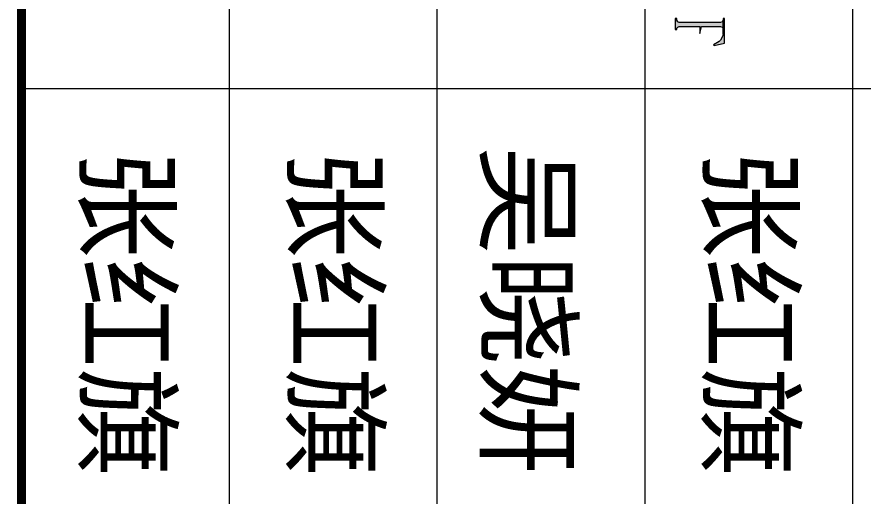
# Model space of a CAD drawing. Header units: millimetres. Extents: x 53009415 to 54059915, y 20499171 to 20796171.
# Drawn here: x 53676828 to 53693119, y 20516331 to 20525552 of the extents above; entities that cross this region are included whole.
import ezdxf

# ---------------------------------------------------------------- set-up
doc = ezdxf.new("R2010")
doc.units = ezdxf.units.MM
doc.header["$LTSCALE"] = 1000
doc.layers.add('PUB_TITLE', color=7, linetype='Continuous', lineweight=20)
doc.styles.add('宋体', font='')
doc.styles.get('宋体').set_extended_font_data('宋体')

# ---------------------------------------------------------------- blocks, each defined once
blk = doc.blocks.new('2015AACI_TQ_A2')
at = {"layer": 'PUB_TITLE'}
h = blk.add_hatch(color=256, dxfattribs=at)
h.dxf.hatch_style = 1
h.paths.add_polyline_path([(-4239.5, 9092.3), (-4236.4, 9098.4), (-4233.3, 9101.4), (-4264, 9101.4), (-4257.8, 9098.4), (-4254.8, 9092.3), (-4254.8, 8933), (-4257.8, 8926.9), (-4264, 8923.8), (-4270.1, 8923.8), (-4270.1, 8917.7), (-4227.2, 8917.7), (-4227.2, 8923.8), (-4233.3, 8923.8), (-4236.4, 8926.9), (-4239.5, 8933), (-4239.5, 9012.6), (-4211.9, 9012.6), (-4239.5, 9018.7)])
h.paths.add_polyline_path([(-4175.1, 9107.6), (-4270.1, 9107.6), (-4270.1, 9101.4), (-4264, 9101.4), (-4208.8, 9101.4), (-4205.8, 9101.4), (-4187.4, 9092.3), (-4181.3, 9086.1), (-4169, 9064.7), (-4166, 9067.8)])
for p, q in [((-4000, 12000), (-4000, 6400)), ((-6000, 9600), (0, 9600)), ((-6000, 8800), (0, 8800)), ((-6000, 8000), (0, 8000)), ((-6000, 7200), (0, 7200)), ((-6000, 7200), (0, 7200)), ((-6000, 6400), (0, 6400))]:
    blk.add_line(p, q, dxfattribs=at)
at = {"layer": 'PUB_TITLE', "lineweight": 0}
for points in [[(-4175.1, 9107.6), (-4270.1, 9107.6), (-4270.1, 9101.4), (-4264, 9101.4), (-4208.8, 9101.4), (-4205.8, 9101.4), (-4187.4, 9092.3), (-4181.3, 9086.1), (-4169, 9064.7), (-4166, 9067.8)], [(-4264, 9101.4), (-4257.8, 9098.4), (-4254.8, 9092.3), (-4254.8, 8933), (-4257.8, 8926.9), (-4264, 8923.8), (-4270.1, 8923.8), (-4270.1, 8917.7), (-4227.2, 8917.7), (-4227.2, 8923.8), (-4233.3, 8923.8), (-4236.4, 8926.9), (-4239.5, 8933), (-4239.5, 9012.6), (-4211.9, 9012.6), (-4239.5, 9018.7), (-4239.5, 9092.3), (-4236.4, 9098.4), (-4233.3, 9101.4), (-4208.8, 9101.4)]]:
    blk.add_lwpolyline(points, close=True, dxfattribs=at)
at = {"layer": 'PUB_TITLE', "const_width": 35}
blk.add_lwpolyline([(-6000, 6400), (0, 6400)], dxfattribs=at)

msp = doc.modelspace()

# ---------------------------------------------------------------- block references
at = {"layer": 'PUB_TITLE', "xscale": 5, "yscale": 5, "zscale": 5, "rotation": 270}
msp.add_blockref('2015AACI_TQ_A2', (53644915.383, 20504170.783), dxfattribs=at)

# ---------------------------------------------------------------- texts
at = {"layer": 'PUB_TITLE', "style": '宋体'}
for s, p in [('吴晓妍', (53685904.326, 20523069.945)), ('张红旗', (53678179.214, 20523017.348)), ('张红旗', (53682179.214, 20523017.348)), ('张红旗', (53690179.214, 20523017.348))]:
    msp.add_text(s, height=1544.5718, rotation=270, dxfattribs=at).set_placement(p)

doc.saveas('drawing.dxf')
